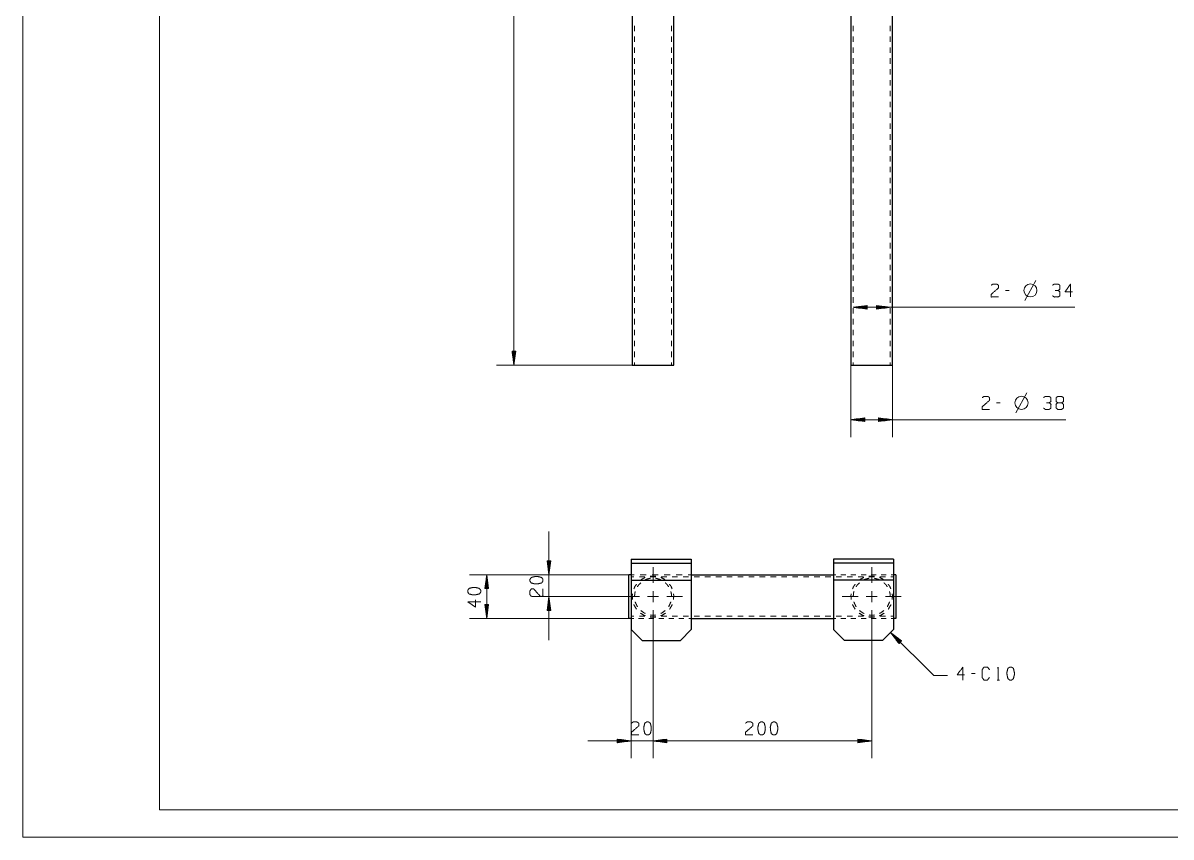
# Model space of a CAD drawing. Header units: millimetres. Extents: x 0 to 420, y 0 to 297.
# Drawn here: x 0 to 210, y 0 to 148.9 of the extents above; entities that cross this region are included whole.
import ezdxf

# ---------------------------------------------------------------- set-up
doc = ezdxf.new("R2010")
doc.units = ezdxf.units.MM
doc.layers.add('101', color=7, linetype='Continuous', true_color=0xffffff)

msp = doc.modelspace()

# ---------------------------------------------------------------- linework, layer by layer
at = {"layer": '101', "color": 133, "linetype": 'Continuous', "lineweight": 18}
for p, q in [((0, 297), (0, 0)), ((25, 292), (25, 5)), ((25, 5), (415, 5)), ((0, 0), (420, 0))]:
    msp.add_line(p, q, dxfattribs=at)
at = {"layer": '101', "color": 22, "linetype": 'Continuous', "lineweight": 18}
for p, q in [((89.79, 86.34), (89.79, 231.44)), ((154.39, 97.25), (151.85, 96.92)), ((151.85, 96.92), (154.39, 96.58)), ((151.85, 96.92), (192.39, 96.92)), ((154.39, 96.94), (152.04, 96.94)), ((154.39, 96.89), (152.04, 96.89)), ((154.39, 97), (152.43, 97)), ((154.39, 96.84), (152.43, 96.84)), ((154.39, 97.05), (152.81, 97.05)), ((154.39, 96.79), (152.81, 96.79)), ((154.39, 97.1), (153.2, 97.1)), ((154.39, 96.74), (153.2, 96.74)), ((154.39, 97.15), (153.58, 97.15)), ((154.39, 96.69), (153.58, 96.69)), ((154.39, 97.2), (153.97, 97.2)), ((154.39, 96.64), (153.97, 96.64)), ((154.39, 97.25), (154.36, 97.25)), ((154.39, 97.25), (154.36, 97.25)), ((154.39, 96.58), (154.39, 97.25)), ((158.65, 96.92), (156.11, 97.25)), ((156.11, 97.25), (156.11, 96.58)), ((156.11, 97.25), (156.14, 97.25)), ((156.11, 97.25), (156.14, 97.25)), ((156.11, 97.2), (156.52, 97.2)), ((156.11, 97.15), (156.91, 97.15)), ((156.11, 97.1), (157.3, 97.1)), ((156.11, 97.05), (157.68, 97.05)), ((156.11, 97), (158.07, 97)), ((156.11, 96.94), (158.45, 96.94)), ((156.11, 96.58), (158.65, 96.92)), ((156.11, 96.89), (158.45, 96.89)), ((156.11, 96.84), (158.07, 96.84)), ((156.11, 96.79), (157.68, 96.79)), ((156.11, 96.74), (157.3, 96.74)), ((156.11, 96.69), (156.91, 96.69)), ((156.11, 96.64), (156.52, 96.64)), ((154.39, 96.59), (154.36, 96.59)), ((154.39, 96.59), (154.36, 96.59)), ((156.11, 96.59), (156.14, 96.59)), ((156.11, 96.59), (156.14, 96.59)), ((90.13, 88.88), (89.46, 88.88)), ((89.46, 88.88), (89.46, 88.85)), ((89.46, 88.88), (89.46, 88.85)), ((89.46, 88.88), (89.79, 86.34)), ((89.51, 88.88), (89.51, 88.46)), ((89.56, 88.88), (89.56, 88.07)), ((89.62, 88.88), (89.62, 87.69)), ((89.67, 88.88), (89.67, 87.3)), ((89.72, 88.88), (89.72, 86.92)), ((89.77, 88.88), (89.77, 86.53)), ((89.79, 86.34), (90.13, 88.88)), ((89.82, 88.88), (89.82, 86.53)), ((89.87, 88.88), (89.87, 86.92)), ((89.92, 88.88), (89.92, 87.3)), ((89.97, 88.88), (89.97, 87.69)), ((90.02, 88.88), (90.02, 88.07)), ((90.07, 88.88), (90.07, 88.46)), ((90.12, 88.88), (90.12, 88.85)), ((90.12, 88.88), (90.12, 88.85)), ((111.85, 86.34), (86.62, 86.34)), ((151.45, 86.34), (151.45, 73.19)), ((159.05, 86.34), (159.05, 73.19)), ((153.99, 76.7), (151.45, 76.36)), ((151.45, 76.36), (153.99, 76.03)), ((151.45, 76.36), (190.76, 76.36)), ((153.99, 76.39), (151.64, 76.39)), ((153.99, 76.34), (151.64, 76.34)), ((153.99, 76.44), (152.03, 76.44)), ((153.99, 76.28), (152.03, 76.28)), ((153.99, 76.49), (152.41, 76.49)), ((153.99, 76.23), (152.41, 76.23)), ((153.99, 76.54), (152.8, 76.54)), ((153.99, 76.18), (152.8, 76.18)), ((153.99, 76.59), (153.18, 76.59)), ((153.99, 76.13), (153.18, 76.13)), ((153.99, 76.64), (153.57, 76.64)), ((153.99, 76.08), (153.57, 76.08)), ((153.99, 76.69), (153.96, 76.69)), ((153.99, 76.69), (153.96, 76.69)), ((153.99, 76.03), (153.96, 76.03)), ((153.99, 76.03), (153.96, 76.03)), ((153.99, 76.03), (153.99, 76.7)), ((159.05, 76.36), (156.51, 76.7)), ((156.51, 76.7), (156.51, 76.03)), ((156.51, 76.69), (156.54, 76.69)), ((156.51, 76.69), (156.54, 76.69)), ((156.51, 76.64), (156.92, 76.64)), ((156.51, 76.59), (157.31, 76.59)), ((156.51, 76.54), (157.7, 76.54)), ((156.51, 76.49), (158.08, 76.49)), ((156.51, 76.44), (158.47, 76.44)), ((156.51, 76.39), (158.85, 76.39)), ((156.51, 76.03), (159.05, 76.36)), ((156.51, 76.34), (158.85, 76.34)), ((156.51, 76.28), (158.47, 76.28)), ((156.51, 76.23), (158.08, 76.23)), ((156.51, 76.18), (157.7, 76.18)), ((156.51, 76.13), (157.31, 76.13)), ((156.51, 76.08), (156.92, 76.08)), ((156.51, 76.03), (156.54, 76.03)), ((156.51, 76.03), (156.54, 76.03)), ((96.21, 36.05), (96.21, 55.92)), ((95.87, 50.53), (96.21, 47.99)), ((96.54, 50.53), (95.87, 50.53)), ((95.88, 50.53), (95.88, 50.49)), ((95.88, 50.53), (95.88, 50.49)), ((95.93, 50.53), (95.93, 50.11)), ((95.98, 50.53), (95.98, 49.72)), ((96.03, 50.53), (96.03, 49.34)), ((96.08, 50.53), (96.08, 48.95)), ((96.13, 50.53), (96.13, 48.57)), ((96.18, 50.53), (96.18, 48.18)), ((96.21, 47.99), (96.54, 50.53)), ((96.23, 50.53), (96.23, 48.18)), ((96.28, 50.53), (96.28, 48.57)), ((96.33, 50.53), (96.33, 48.95)), ((96.39, 50.53), (96.39, 49.34)), ((96.44, 50.53), (96.44, 49.72)), ((96.49, 50.53), (96.49, 50.11)), ((96.54, 50.53), (96.54, 50.49)), ((96.54, 50.53), (96.54, 50.49)), ((110.85, 47.99), (81.65, 47.99)), ((84.83, 47.99), (84.49, 45.45)), ((84.6, 45.45), (84.6, 46.25)), ((84.65, 45.45), (84.65, 46.64)), ((84.7, 45.45), (84.7, 47.02)), ((84.75, 45.45), (84.75, 47.41)), ((84.8, 45.45), (84.8, 47.79)), ((84.83, 39.99), (84.83, 47.99)), ((85.16, 45.45), (84.83, 47.99)), ((84.85, 45.45), (84.85, 47.79)), ((84.91, 45.45), (84.91, 47.41)), ((84.96, 45.45), (84.96, 47.02)), ((85.01, 45.45), (85.01, 46.64)), ((85.06, 45.45), (85.06, 46.25)), ((110.85, 47.99), (93.03, 47.99)), ((84.49, 45.45), (85.16, 45.45)), ((84.5, 45.45), (84.5, 45.48)), ((84.5, 45.45), (84.5, 45.48)), ((84.55, 45.45), (84.55, 45.86)), ((85.11, 45.45), (85.11, 45.86)), ((85.16, 45.45), (85.16, 45.48)), ((85.16, 45.45), (85.16, 45.48)), ((84.49, 42.53), (84.83, 39.99)), ((85.16, 42.53), (84.49, 42.53)), ((84.5, 42.53), (84.5, 42.49)), ((84.5, 42.53), (84.5, 42.49)), ((84.55, 42.53), (84.55, 42.11)), ((84.6, 42.53), (84.6, 41.72)), ((84.65, 42.53), (84.65, 41.34)), ((84.7, 42.53), (84.7, 40.95)), ((84.75, 42.53), (84.75, 40.57)), ((84.8, 42.53), (84.8, 40.18)), ((84.83, 39.99), (85.16, 42.53)), ((84.85, 42.53), (84.85, 40.18)), ((84.91, 42.53), (84.91, 40.57)), ((84.96, 42.53), (84.96, 40.95)), ((85.01, 42.53), (85.01, 41.34)), ((85.06, 42.53), (85.06, 41.72)), ((85.11, 42.53), (85.11, 42.11)), ((85.16, 42.53), (85.16, 42.49)), ((85.16, 42.53), (85.16, 42.49)), ((109.85, 43.99), (93.03, 43.99)), ((96.21, 43.99), (95.87, 41.45)), ((95.98, 41.45), (95.98, 42.25)), ((96.03, 41.45), (96.03, 42.64)), ((96.08, 41.45), (96.08, 43.02)), ((96.13, 41.45), (96.13, 43.41)), ((96.18, 41.45), (96.18, 43.79)), ((96.54, 41.45), (96.21, 43.99)), ((96.23, 41.45), (96.23, 43.79)), ((96.28, 41.45), (96.28, 43.41)), ((96.33, 41.45), (96.33, 43.02)), ((96.39, 41.45), (96.39, 42.64)), ((96.44, 41.45), (96.44, 42.25)), ((110.85, 39.99), (81.65, 39.99)), ((95.87, 41.45), (96.54, 41.45)), ((95.88, 41.45), (95.88, 41.48)), ((95.88, 41.45), (95.88, 41.48)), ((95.93, 41.45), (95.93, 41.86)), ((96.49, 41.45), (96.49, 41.86)), ((96.54, 41.45), (96.54, 41.48)), ((96.54, 41.45), (96.54, 41.48)), ((111.25, 37.99), (111.25, 14.41)), ((115.25, 38.59), (115.25, 14.41)), ((115.25, 38.59), (115.25, 14.41)), ((155.25, 38.59), (155.25, 14.41)), ((160.72, 35.87), (158.69, 37.43)), ((166.59, 29.53), (158.69, 37.43)), ((158.69, 37.43), (160.25, 35.4)), ((160.47, 35.61), (158.81, 37.27)), ((160.5, 35.65), (158.84, 37.31)), ((160.43, 35.58), (159.04, 36.96)), ((160.54, 35.69), (159.15, 37.07)), ((160.39, 35.54), (159.28, 36.66)), ((160.57, 35.72), (159.46, 36.84)), ((160.36, 35.51), (159.52, 36.35)), ((160.32, 35.47), (159.75, 36.04)), ((160.61, 35.76), (159.77, 36.6)), ((160.29, 35.43), (159.99, 35.73)), ((160.65, 35.79), (160.08, 36.36)), ((160.25, 35.4), (160.72, 35.87)), ((160.68, 35.83), (160.39, 36.12)), ((160.72, 35.87), (160.69, 35.89)), ((160.72, 35.87), (160.69, 35.89)), ((160.25, 35.4), (160.23, 35.42)), ((160.25, 35.4), (160.23, 35.42)), ((166.59, 29.53), (169.13, 29.53)), ((123.18, 17.59), (103.31, 17.59)), ((111.25, 17.59), (108.71, 17.92)), ((108.71, 17.92), (108.74, 17.92)), ((108.71, 17.92), (108.71, 17.25)), ((108.71, 17.92), (108.74, 17.92)), ((108.71, 17.87), (109.12, 17.87)), ((108.71, 17.82), (109.51, 17.82)), ((108.71, 17.77), (109.9, 17.77)), ((108.71, 17.72), (110.28, 17.72)), ((108.71, 17.67), (110.67, 17.67)), ((108.71, 17.61), (111.05, 17.61)), ((108.71, 17.25), (111.25, 17.59)), ((108.71, 17.56), (111.05, 17.56)), ((108.71, 17.51), (110.67, 17.51)), ((108.71, 17.46), (110.28, 17.46)), ((108.71, 17.41), (109.9, 17.41)), ((108.71, 17.36), (109.51, 17.36)), ((108.71, 17.31), (109.12, 17.31)), ((108.71, 17.26), (108.74, 17.26)), ((108.71, 17.26), (108.74, 17.26)), ((117.79, 17.92), (115.25, 17.59)), ((117.79, 17.92), (115.25, 17.59)), ((115.25, 17.59), (117.79, 17.25)), ((115.25, 17.59), (155.25, 17.59)), ((115.25, 17.59), (117.79, 17.25)), ((117.79, 17.61), (115.44, 17.61)), ((117.79, 17.61), (115.44, 17.61)), ((117.79, 17.56), (115.44, 17.56)), ((117.79, 17.56), (115.44, 17.56)), ((117.79, 17.67), (115.83, 17.67)), ((117.79, 17.67), (115.83, 17.67)), ((117.79, 17.51), (115.83, 17.51)), ((117.79, 17.51), (115.83, 17.51)), ((117.79, 17.72), (116.21, 17.72)), ((117.79, 17.72), (116.21, 17.72)), ((117.79, 17.46), (116.21, 17.46)), ((117.79, 17.46), (116.21, 17.46)), ((117.79, 17.77), (116.6, 17.77)), ((117.79, 17.77), (116.6, 17.77)), ((117.79, 17.41), (116.6, 17.41)), ((117.79, 17.41), (116.6, 17.41)), ((117.79, 17.82), (116.98, 17.82)), ((117.79, 17.82), (116.98, 17.82)), ((117.79, 17.36), (116.98, 17.36)), ((117.79, 17.36), (116.98, 17.36)), ((117.79, 17.87), (117.37, 17.87)), ((117.79, 17.87), (117.37, 17.87)), ((117.79, 17.31), (117.37, 17.31)), ((117.79, 17.31), (117.37, 17.31)), ((117.79, 17.92), (117.76, 17.92)), ((117.79, 17.92), (117.76, 17.92)), ((117.79, 17.92), (117.76, 17.92)), ((117.79, 17.92), (117.76, 17.92)), ((117.79, 17.26), (117.76, 17.26)), ((117.79, 17.26), (117.76, 17.26)), ((117.79, 17.26), (117.76, 17.26)), ((117.79, 17.26), (117.76, 17.26)), ((117.79, 17.25), (117.79, 17.92)), ((117.79, 17.25), (117.79, 17.92)), ((152.71, 17.92), (152.74, 17.92)), ((152.71, 17.92), (152.71, 17.25)), ((155.25, 17.59), (152.71, 17.92)), ((152.71, 17.92), (152.74, 17.92)), ((152.71, 17.87), (153.12, 17.87)), ((152.71, 17.82), (153.51, 17.82)), ((152.71, 17.77), (153.9, 17.77)), ((152.71, 17.72), (154.28, 17.72)), ((152.71, 17.67), (154.67, 17.67)), ((152.71, 17.61), (155.05, 17.61)), ((152.71, 17.25), (155.25, 17.59)), ((152.71, 17.56), (155.05, 17.56)), ((152.71, 17.51), (154.67, 17.51)), ((152.71, 17.46), (154.28, 17.46)), ((152.71, 17.41), (153.9, 17.41)), ((152.71, 17.36), (153.51, 17.36)), ((152.71, 17.31), (153.12, 17.31)), ((152.71, 17.26), (152.74, 17.26)), ((152.71, 17.26), (152.74, 17.26))]:
    msp.add_line(p, q, dxfattribs=at)
at = {"layer": '101', "color": 92, "linetype": 'Continuous', "lineweight": 25}
for p, q in [((111.45, 231.44), (111.45, 86.34)), ((119.05, 86.34), (119.05, 231.44)), ((151.45, 231.44), (151.45, 86.34)), ((159.05, 86.34), (159.05, 231.44)), ((111.25, 50.82), (111.25, 50.11)), ((111.25, 50.82), (122.25, 50.82)), ((122.25, 50.82), (122.25, 50.11)), ((148.25, 50.82), (148.25, 50.11)), ((159.25, 50.82), (148.25, 50.82)), ((159.25, 50.82), (159.25, 50.11)), ((111.25, 50.11), (111.25, 47.57)), ((111.25, 50.11), (122.25, 50.11)), ((122.25, 50.11), (122.25, 47.57)), ((148.25, 50.11), (148.25, 47.57)), ((159.25, 50.11), (148.25, 50.11)), ((159.25, 50.11), (159.25, 47.57)), ((111.25, 46.99), (122.25, 46.99)), ((122.25, 47.99), (148.25, 47.99)), ((159.25, 46.99), (148.25, 46.99)), ((111.25, 45.99), (111.25, 37.99)), ((122.25, 45.99), (122.25, 37.99)), ((148.25, 45.99), (148.25, 37.99)), ((159.25, 45.99), (159.25, 37.99)), ((122.25, 39.99), (148.25, 39.99)), ((111.25, 37.99), (113.25, 35.99)), ((120.25, 35.99), (122.25, 37.99)), ((148.25, 37.99), (150.25, 35.99)), ((157.25, 35.99), (159.25, 37.99)), ((113.25, 35.99), (120.25, 35.99)), ((157.25, 35.99), (150.25, 35.99))]:
    msp.add_line(p, q, dxfattribs=at)
at = {"layer": '101', "color": 53, "linetype": 'Continuous', "lineweight": 18}
for p, q in [((111.85, 148.45), (111.85, 147.46)), ((118.65, 147.46), (118.65, 148.45)), ((151.85, 148.45), (151.85, 147.46)), ((158.65, 147.46), (158.65, 148.45)), ((111.85, 146.47), (111.85, 145.47)), ((118.65, 145.47), (118.65, 146.47)), ((151.85, 146.47), (151.85, 145.47)), ((158.65, 145.47), (158.65, 146.47)), ((111.85, 144.48), (111.85, 143.48)), ((118.65, 143.48), (118.65, 144.48)), ((151.85, 144.48), (151.85, 143.48)), ((158.65, 143.48), (158.65, 144.48)), ((111.85, 142.49), (111.85, 141.5)), ((118.65, 141.5), (118.65, 142.49)), ((151.85, 142.49), (151.85, 141.5)), ((158.65, 141.5), (158.65, 142.49)), ((111.85, 140.5), (111.85, 139.51)), ((118.65, 139.51), (118.65, 140.5)), ((151.85, 140.5), (151.85, 139.51)), ((158.65, 139.51), (158.65, 140.5)), ((111.85, 138.51), (111.85, 137.52)), ((111.85, 136.53), (111.85, 135.53)), ((118.65, 137.52), (118.65, 138.51)), ((118.65, 135.53), (118.65, 136.53)), ((151.85, 138.51), (151.85, 137.52)), ((151.85, 136.53), (151.85, 135.53)), ((158.65, 137.52), (158.65, 138.51)), ((158.65, 135.53), (158.65, 136.53)), ((111.85, 134.54), (111.85, 133.55)), ((118.65, 133.55), (118.65, 134.54)), ((151.85, 134.54), (151.85, 133.55)), ((158.65, 133.55), (158.65, 134.54)), ((111.85, 132.55), (111.85, 131.56)), ((118.65, 131.56), (118.65, 132.55)), ((151.85, 132.55), (151.85, 131.56)), ((158.65, 131.56), (158.65, 132.55)), ((111.85, 130.56), (111.85, 129.57)), ((118.65, 129.57), (118.65, 130.56)), ((151.85, 130.56), (151.85, 129.57)), ((158.65, 129.57), (158.65, 130.56)), ((111.85, 128.58), (111.85, 127.58)), ((118.65, 127.58), (118.65, 128.58)), ((151.85, 128.58), (151.85, 127.58)), ((158.65, 127.58), (158.65, 128.58)), ((111.85, 126.59), (111.85, 125.59)), ((118.65, 125.59), (118.65, 126.59)), ((151.85, 126.59), (151.85, 125.59)), ((158.65, 125.59), (158.65, 126.59)), ((111.85, 124.6), (111.85, 123.61)), ((118.65, 123.61), (118.65, 124.6)), ((151.85, 124.6), (151.85, 123.61)), ((158.65, 123.61), (158.65, 124.6)), ((111.85, 122.61), (111.85, 121.62)), ((118.65, 121.62), (118.65, 122.61)), ((151.85, 122.61), (151.85, 121.62)), ((158.65, 121.62), (158.65, 122.61)), ((111.85, 120.63), (111.85, 119.63)), ((118.65, 119.63), (118.65, 120.63)), ((151.85, 120.63), (151.85, 119.63)), ((158.65, 119.63), (158.65, 120.63)), ((111.85, 118.64), (111.85, 117.64)), ((118.65, 117.64), (118.65, 118.64)), ((151.85, 118.64), (151.85, 117.64)), ((158.65, 117.64), (158.65, 118.64)), ((111.85, 116.65), (111.85, 115.66)), ((118.65, 115.66), (118.65, 116.65)), ((151.85, 116.65), (151.85, 115.66)), ((158.65, 115.66), (158.65, 116.65)), ((111.85, 114.66), (111.85, 113.67)), ((118.65, 113.67), (118.65, 114.66)), ((151.85, 114.66), (151.85, 113.67)), ((158.65, 113.67), (158.65, 114.66)), ((111.85, 112.67), (111.85, 111.68)), ((118.65, 111.68), (118.65, 112.67)), ((151.85, 112.67), (151.85, 111.68)), ((158.65, 111.68), (158.65, 112.67)), ((111.85, 110.69), (111.85, 109.69)), ((118.65, 109.69), (118.65, 110.69)), ((151.85, 110.69), (151.85, 109.69)), ((158.65, 109.69), (158.65, 110.69)), ((111.85, 108.7), (111.85, 107.71)), ((118.65, 107.71), (118.65, 108.7)), ((151.85, 108.7), (151.85, 107.71)), ((158.65, 107.71), (158.65, 108.7)), ((111.85, 106.71), (111.85, 105.72)), ((118.65, 105.72), (118.65, 106.71)), ((151.85, 106.71), (151.85, 105.72)), ((158.65, 105.72), (158.65, 106.71)), ((111.85, 104.72), (111.85, 103.73)), ((118.65, 103.73), (118.65, 104.72)), ((151.85, 104.72), (151.85, 103.73)), ((158.65, 103.73), (158.65, 104.72)), ((111.85, 102.74), (111.85, 101.74)), ((118.65, 101.74), (118.65, 102.74)), ((151.85, 102.74), (151.85, 101.74)), ((158.65, 101.74), (158.65, 102.74)), ((111.85, 100.75), (111.85, 99.75)), ((111.85, 98.76), (111.85, 97.77)), ((118.65, 99.75), (118.65, 100.75)), ((118.65, 97.77), (118.65, 98.76)), ((151.85, 100.75), (151.85, 99.75)), ((151.85, 98.76), (151.85, 97.77)), ((158.65, 99.75), (158.65, 100.75)), ((158.65, 97.77), (158.65, 98.76)), ((111.85, 96.77), (111.85, 95.78)), ((118.65, 95.78), (118.65, 96.77)), ((151.85, 96.77), (151.85, 95.78)), ((158.65, 95.78), (158.65, 96.77)), ((111.85, 94.79), (111.85, 93.79)), ((118.65, 93.79), (118.65, 94.79)), ((151.85, 94.79), (151.85, 93.79)), ((158.65, 93.79), (158.65, 94.79)), ((111.85, 92.8), (111.85, 91.8)), ((118.65, 91.8), (118.65, 92.8)), ((151.85, 92.8), (151.85, 91.8)), ((158.65, 91.8), (158.65, 92.8)), ((111.85, 90.81), (111.85, 89.82)), ((118.65, 89.82), (118.65, 90.81)), ((151.85, 90.81), (151.85, 89.82)), ((158.65, 89.82), (158.65, 90.81)), ((111.85, 88.82), (111.85, 87.83)), ((118.65, 87.83), (118.65, 88.82)), ((151.85, 88.82), (151.85, 87.83)), ((158.65, 87.83), (158.65, 88.82)), ((111.85, 86.83), (111.85, 86.34)), ((118.65, 86.34), (118.65, 86.83)), ((151.85, 86.83), (151.85, 86.34)), ((158.65, 86.34), (158.65, 86.83)), ((111.25, 47.99), (111.8, 47.99)), ((111.25, 47.59), (111.75, 47.59)), ((112.75, 47.59), (113.75, 47.59)), ((112.9, 47.99), (114, 47.99)), ((114.75, 47.59), (115.75, 47.59)), ((115.1, 47.99), (116.2, 47.99)), ((116.75, 47.59), (117.75, 47.59)), ((117.3, 47.99), (118.4, 47.99)), ((118.75, 47.59), (119.75, 47.59)), ((119.5, 47.99), (120.6, 47.99)), ((120.75, 47.59), (121.75, 47.59)), ((121.7, 47.99), (122.25, 47.99)), ((122.75, 47.59), (123.75, 47.59)), ((124.75, 47.59), (125.75, 47.59)), ((126.75, 47.59), (127.75, 47.59)), ((128.75, 47.59), (129.75, 47.59)), ((130.75, 47.59), (131.75, 47.59)), ((132.75, 47.59), (133.75, 47.59)), ((134.75, 47.59), (135.75, 47.59)), ((136.75, 47.59), (137.75, 47.59)), ((138.75, 47.59), (139.75, 47.59)), ((140.75, 47.59), (141.75, 47.59)), ((142.75, 47.59), (143.75, 47.59)), ((144.75, 47.59), (145.75, 47.59)), ((146.75, 47.59), (147.75, 47.59)), ((148.71, 47.99), (148.25, 47.99)), ((148.75, 47.59), (149.75, 47.59)), ((150.54, 47.99), (149.62, 47.99)), ((150.75, 47.59), (151.75, 47.59)), ((152.37, 47.99), (151.46, 47.99)), ((152.75, 47.59), (153.75, 47.59)), ((154.21, 47.99), (153.29, 47.99)), ((154.75, 47.59), (155.75, 47.59)), ((156.04, 47.99), (155.12, 47.99)), ((156.75, 47.59), (157.75, 47.59)), ((157.87, 47.99), (156.96, 47.99)), ((158.75, 47.59), (159.25, 47.59)), ((159.25, 47.99), (158.79, 47.99)), ((111.25, 40.39), (111.75, 40.39)), ((111.25, 39.99), (111.71, 39.99)), ((112.62, 39.99), (113.54, 39.99)), ((112.75, 40.39), (113.75, 40.39)), ((114.46, 39.99), (115.37, 39.99)), ((114.75, 40.39), (115.75, 40.39)), ((114.75, 40.24), (115.25, 40.19)), ((114.77, 40.65), (115.25, 40.59)), ((115.25, 40.59), (115.73, 40.65)), ((115.25, 40.19), (115.74, 40.24)), ((116.29, 39.99), (117.21, 39.99)), ((116.75, 40.39), (117.75, 40.39)), ((118.12, 39.99), (119.04, 39.99)), ((118.75, 40.39), (119.75, 40.39)), ((119.96, 39.99), (120.87, 39.99)), ((120.75, 40.39), (121.75, 40.39)), ((121.79, 39.99), (122.25, 39.99)), ((122.75, 40.39), (123.75, 40.39)), ((124.75, 40.39), (125.75, 40.39)), ((126.75, 40.39), (127.75, 40.39)), ((128.75, 40.39), (129.75, 40.39)), ((130.75, 40.39), (131.75, 40.39)), ((132.75, 40.39), (133.75, 40.39)), ((134.75, 40.39), (135.75, 40.39)), ((136.75, 40.39), (137.75, 40.39)), ((138.75, 40.39), (139.75, 40.39)), ((140.75, 40.39), (141.75, 40.39)), ((142.75, 40.39), (143.75, 40.39)), ((144.75, 40.39), (145.75, 40.39)), ((146.75, 40.39), (147.75, 40.39)), ((148.25, 39.99), (148.71, 39.99)), ((148.75, 40.39), (149.75, 40.39)), ((149.62, 39.99), (150.54, 39.99)), ((150.75, 40.39), (151.75, 40.39)), ((151.46, 39.99), (152.37, 39.99)), ((152.75, 40.39), (153.75, 40.39)), ((153.29, 39.99), (154.21, 39.99)), ((154.75, 40.39), (155.75, 40.39)), ((154.75, 40.24), (155.25, 40.19)), ((154.77, 40.65), (155.25, 40.59)), ((155.12, 39.99), (156.04, 39.99)), ((155.25, 40.59), (155.73, 40.65)), ((155.25, 40.19), (155.74, 40.24)), ((156.75, 40.39), (157.75, 40.39)), ((156.96, 39.99), (157.87, 39.99)), ((158.75, 40.39), (159.25, 40.39)), ((158.79, 39.99), (159.25, 39.99))]:
    msp.add_line(p, q, dxfattribs=at)
at = {"layer": '101', "color": 72, "linetype": 'Continuous', "lineweight": 18}
for p, q in [((183.24, 98.17), (185.24, 101.82)), ((180.4, 100.01), (179.72, 100.01)), ((181.6, 77.61), (183.6, 81.26)), ((178.76, 79.45), (178.09, 79.45)), ((174.18, 29.92), (173.5, 29.92)), ((178.18, 28.72), (178.6, 28.72))]:
    msp.add_line(p, q, dxfattribs=at)
at = {"layer": '101', "color": 151, "linetype": 'Continuous', "lineweight": 18}
for p, q in [((115.25, 46.49), (115.25, 49.39)), ((155.25, 46.49), (155.25, 49.39)), ((115.25, 42.99), (115.25, 44.99)), ((155.25, 42.99), (155.25, 44.99)), ((112.75, 43.99), (109.85, 43.99)), ((114.25, 43.99), (116.25, 43.99)), ((117.75, 43.99), (120.65, 43.99)), ((152.75, 43.99), (149.85, 43.99)), ((154.25, 43.99), (156.25, 43.99)), ((157.75, 43.99), (160.65, 43.99)), ((115.25, 41.49), (115.25, 38.59)), ((155.25, 41.49), (155.25, 38.59))]:
    msp.add_line(p, q, dxfattribs=at)
at = {"layer": '101', "color": 72, "linetype": 'Continuous', "lineweight": 25}
for p, q in [((111.25, 47.99), (110.85, 47.99)), ((110.85, 40.59), (110.85, 47.39)), ((159.65, 47.99), (159.25, 47.99)), ((159.65, 47.39), (159.65, 40.59)), ((111.25, 39.99), (110.85, 39.99)), ((159.65, 39.99), (159.25, 39.99))]:
    msp.add_line(p, q, dxfattribs=at)
at = {"layer": '101', "color": 72, "linetype": 'Continuous', "lineweight": 18}
for centre in [(184.28, 100.01), (182.64, 79.45)]:
    msp.add_circle(centre, 1.2, dxfattribs=at)
for points, knots in [([(177.11, 100.96), (177.43, 101.18), (178.12, 101.18), (178.45, 100.96), (178.45, 100.48), (177.09, 99.28), (177.11, 98.81), (178.45, 98.81)], [0, 0, 0.069694, 0.192979, 0.265274, 0.350227, 0.67474, 0.759752, 1, 1]), ([(189.34, 100.01), (189.68, 100.23), (189.68, 100.96), (189.34, 101.18), (188.65, 101.18), (188.31, 100.96)], [0, 0, 0.153877, 0.429855, 0.583732, 0.846129, 1, 1]), ([(191.95, 99.76), (190.61, 99.76), (191.62, 101.18), (191.62, 98.81)], [0, 0, 0.245869, 0.565295, 1, 1]), ([(188.33, 99.03), (188.65, 98.81), (189.34, 98.81), (189.68, 99.03), (189.68, 99.76), (189.34, 100.01), (188.83, 100.01)], [0, 0, 0.124118, 0.343685, 0.472446, 0.703377, 0.836734, 1, 1]), ([(175.48, 80.4), (175.79, 80.62), (176.48, 80.62), (176.82, 80.4), (176.82, 79.92), (175.46, 78.72), (175.48, 78.25), (176.82, 78.25)], [0, 0, 0.069691, 0.192976, 0.265274, 0.350227, 0.67474, 0.759752, 1, 1]), ([(187.7, 79.45), (188.04, 79.67), (188.04, 80.4), (187.7, 80.62), (187.01, 80.62), (186.68, 80.4)], [0, 0, 0.153872, 0.429851, 0.583723, 0.846122, 1, 1]), ([(189.29, 79.45), (188.97, 79.67), (188.97, 80.4), (189.29, 80.62), (189.98, 80.62), (190.32, 80.4), (190.32, 79.67), (189.98, 79.45), (189.29, 79.45), (188.96, 79.2), (188.96, 78.5), (189.29, 78.25), (189.98, 78.25), (190.32, 78.47), (190.32, 79.2), (189.98, 79.45)], [0, 0, 0.047574, 0.136085, 0.183659, 0.267815, 0.317166, 0.405677, 0.455028, 0.539184, 0.590297, 0.675756, 0.726869, 0.811024, 0.860376, 0.948887, 1, 1]), ([(186.7, 78.47), (187.01, 78.25), (187.7, 78.25), (188.04, 78.47), (188.04, 79.2), (187.7, 79.45), (187.19, 79.45)], [0, 0, 0.124123, 0.34369, 0.472445, 0.703376, 0.836727, 1, 1]), ([(95.12, 47.15), (94.87, 47.49), (94.17, 47.67), (93.69, 47.67), (92.97, 47.49), (92.74, 47.15), (92.74, 46.82), (92.97, 46.48), (93.69, 46.3), (94.17, 46.32), (94.87, 46.48), (95.12, 46.82), (95.12, 47.15)], [0, 0, 0.067526, 0.183971, 0.260584, 0.380943, 0.446141, 0.500306, 0.565504, 0.685863, 0.762529, 0.878309, 0.945835, 1, 1]), ([(83.74, 45.15), (83.49, 45.49), (82.79, 45.67), (82.31, 45.67), (81.59, 45.49), (81.36, 45.15), (81.36, 44.82), (81.59, 44.48), (82.31, 44.3), (82.79, 44.32), (83.49, 44.48), (83.74, 44.82), (83.74, 45.15)], [0, 0, 0.067526, 0.183971, 0.260584, 0.380943, 0.446141, 0.500306, 0.565504, 0.685863, 0.762529, 0.878309, 0.945835, 1, 1]), ([(92.97, 44.05), (92.74, 44.36), (92.74, 45.05), (92.97, 45.39), (93.44, 45.39), (94.64, 44.03), (95.12, 44.05), (95.12, 45.39)], [0, 0, 0.069693, 0.192977, 0.265274, 0.350227, 0.67474, 0.759752, 1, 1]), ([(82.79, 43.39), (82.79, 42.05), (81.36, 43.05), (83.74, 43.05)], [0, 0, 0.24587, 0.565295, 1, 1]), ([(172.23, 29.67), (170.89, 29.67), (171.9, 31.09), (171.9, 28.72)], [0, 0, 0.245869, 0.565295, 1, 1]), ([(176.77, 29.19), (176.43, 28.72), (175.78, 28.72), (175.44, 29.19), (175.44, 30.62), (175.78, 31.09), (176.45, 31.09), (176.79, 30.62)], [0, 0, 0.11457, 0.243368, 0.357935, 0.638584, 0.753151, 0.88543, 1, 1]), ([(178.25, 30.89), (178.39, 31.09), (178.39, 28.72)], [0, 0, 0.093491, 1, 1]), ([(180.83, 28.72), (181.16, 28.97), (181.34, 29.67), (181.34, 30.14), (181.16, 30.87), (180.83, 31.09), (180.49, 31.09), (180.16, 30.87), (179.98, 30.14), (180, 29.67), (180.16, 28.97), (180.49, 28.72), (180.83, 28.72)], [0, 0, 0.067524, 0.18397, 0.260583, 0.380943, 0.446139, 0.500306, 0.565503, 0.685862, 0.762528, 0.878309, 0.945833, 1, 1]), ([(111.31, 20.83), (111.62, 21.06), (112.31, 21.06), (112.65, 20.83), (112.65, 20.36), (111.29, 19.16), (111.31, 18.68), (112.65, 18.68)], [0, 0, 0.069691, 0.192977, 0.265273, 0.350227, 0.674741, 0.759753, 1, 1]), ([(114.41, 18.68), (114.75, 18.93), (114.93, 19.63), (114.93, 20.11), (114.75, 20.83), (114.41, 21.06), (114.08, 21.06), (113.74, 20.83), (113.56, 20.11), (113.58, 19.63), (113.74, 18.93), (114.08, 18.68), (114.41, 18.68)], [0, 0, 0.067527, 0.183972, 0.260584, 0.380943, 0.446143, 0.500307, 0.565505, 0.685864, 0.762529, 0.87831, 0.945835, 1, 1]), ([(132.17, 20.83), (132.49, 21.06), (133.18, 21.06), (133.51, 20.83), (133.51, 20.36), (132.15, 19.16), (132.17, 18.68), (133.51, 18.68)], [0, 0, 0.069693, 0.192977, 0.265274, 0.350227, 0.67474, 0.759752, 1, 1]), ([(135.28, 18.68), (135.61, 18.93), (135.79, 19.63), (135.79, 20.11), (135.61, 20.83), (135.28, 21.06), (134.94, 21.06), (134.6, 20.83), (134.43, 20.11), (134.44, 19.63), (134.6, 18.93), (134.94, 18.68), (135.28, 18.68)], [0, 0, 0.067526, 0.183972, 0.260584, 0.380943, 0.446141, 0.500306, 0.565504, 0.685864, 0.762529, 0.87831, 0.945835, 1, 1]), ([(137.55, 18.68), (137.89, 18.93), (138.06, 19.63), (138.06, 20.11), (137.89, 20.83), (137.55, 21.06), (137.22, 21.06), (136.88, 20.83), (136.7, 20.11), (136.72, 19.63), (136.88, 18.93), (137.22, 18.68), (137.55, 18.68)], [0, 0, 0.067526, 0.183971, 0.260583, 0.380942, 0.44614, 0.500305, 0.565504, 0.685863, 0.762528, 0.878308, 0.945835, 1, 1])]:
    msp.add_open_spline(points, degree=1, knots=knots, dxfattribs=at)
at = {"layer": '101', "color": 92, "linetype": 'Continuous', "lineweight": 25}
for points, knots in [([(111.45, 86.34), (111.58, 86.34), (112.56, 86.34), (114.26, 86.34), (115.25, 86.34)], [0, 0, 0.034074, 0.292891, 0.74118, 1, 1]), ([(115.25, 86.34), (117.15, 86.34), (117.93, 86.34), (118.92, 86.34), (119.05, 86.34)], [0, 0, 0.499999, 0.707107, 0.965924, 1, 1]), ([(151.45, 86.34), (151.58, 86.34), (152.56, 86.34), (153.35, 86.34), (155.25, 86.34)], [0, 0, 0.034074, 0.292894, 0.5, 1, 1]), ([(155.25, 86.34), (157.15, 86.34), (158.54, 86.34), (159.05, 86.34)], [0, 0, 0.500001, 0.866025, 1, 1])]:
    msp.add_open_spline(points, degree=1, knots=knots, dxfattribs=at)
at = {"layer": '101', "color": 72, "linetype": 'Continuous', "lineweight": 25}
for points in [[(110.85, 47.39), (110.85, 47.99)], [(159.65, 47.99), (159.65, 47.39)], [(110.85, 39.99), (110.85, 40.59)], [(159.65, 40.59), (159.65, 39.99)]]:
    msp.add_open_spline(points, degree=1, dxfattribs=at)
at = {"layer": '101', "color": 92, "linetype": 'Continuous', "lineweight": 25}
for points in [[(111.25, 47.57), (111.25, 46.99)], [(111.25, 46.99), (111.25, 46.49), (111.25, 45.99)], [(122.25, 47.57), (122.25, 46.99)], [(122.25, 46.99), (122.25, 46.49), (122.25, 45.99)], [(148.25, 47.57), (148.25, 46.99)], [(148.25, 46.99), (148.25, 46.49), (148.25, 45.99)], [(159.25, 47.57), (159.25, 46.99)], [(159.25, 46.99), (159.25, 46.49), (159.25, 45.99)]]:
    msp.add_open_spline(points, degree=1, dxfattribs=at)
at = {"layer": '101', "color": 53, "linetype": 'Continuous', "lineweight": 18}
for points, knots in [([(112.25, 46.28), (111.96, 45.89), (111.76, 45.43)], [0, 0, 0.500004, 1, 1]), ([(113.04, 46.54), (112.63, 46.15), (112.41, 45.81)], [0, 0, 0.580004, 1, 1]), ([(113.8, 47.48), (113.16, 47.16), (112.95, 46.98)], [0, 0, 0.722221, 1, 1]), ([(114.76, 47.35), (114, 47.15), (113.84, 47.06)], [0, 0, 0.819997, 1, 1]), ([(115.74, 47.75), (115.69, 47.76), (114.81, 47.76), (114.75, 47.75)], [0, 0, 0.055559, 0.944441, 1, 1]), ([(116.65, 47.06), (116.5, 47.15), (115.73, 47.35)], [0, 0, 0.180003, 1, 1]), ([(117.55, 46.98), (117.34, 47.16), (116.69, 47.48)], [0, 0, 0.277784, 1, 1]), ([(118.08, 45.81), (117.87, 46.15), (117.46, 46.54)], [0, 0, 0.42, 1, 1]), ([(118.73, 45.43), (118.54, 45.89), (118.24, 46.28)], [0, 0, 0.499996, 1, 1]), ([(152.25, 46.28), (151.96, 45.89), (151.76, 45.43)], [0, 0, 0.499999, 1, 1]), ([(153.04, 46.54), (152.63, 46.15), (152.41, 45.81)], [0, 0, 0.579997, 1, 1]), ([(153.8, 47.48), (153.16, 47.16), (152.95, 46.98)], [0, 0, 0.722221, 1, 1]), ([(154.76, 47.35), (154, 47.15), (153.84, 47.06)], [0, 0, 0.820007, 1, 1]), ([(155.74, 47.75), (155.69, 47.76), (154.81, 47.76), (154.75, 47.75)], [0, 0, 0.055548, 0.944441, 1, 1]), ([(156.65, 47.06), (156.5, 47.15), (155.73, 47.35)], [0, 0, 0.180003, 1, 1]), ([(157.55, 46.98), (157.34, 47.16), (156.69, 47.48)], [0, 0, 0.277779, 1, 1]), ([(158.08, 45.81), (157.87, 46.15), (157.46, 46.54)], [0, 0, 0.420003, 1, 1]), ([(158.73, 45.43), (158.54, 45.89), (158.24, 46.28)], [0, 0, 0.500001, 1, 1]), ([(111.5, 44.48), (111.45, 44.21), (111.5, 43.49)], [0, 0, 0.27778, 1, 1]), ([(112.01, 44.94), (111.91, 44.62), (111.87, 43.99)], [0, 0, 0.339996, 1, 1]), ([(118.63, 43.99), (118.59, 44.62), (118.49, 44.94)], [0, 0, 0.660004, 1, 1]), ([(119, 43.49), (119.04, 44.21), (118.99, 44.48)], [0, 0, 0.722219, 1, 1]), ([(151.5, 44.48), (151.45, 44.21), (151.5, 43.49)], [0, 0, 0.27778, 1, 1]), ([(152.01, 44.94), (151.91, 44.62), (151.87, 43.99)], [0, 0, 0.339998, 1, 1]), ([(158.63, 43.99), (158.59, 44.62), (158.49, 44.94)], [0, 0, 0.660004, 1, 1]), ([(159, 43.49), (159.04, 44.21), (158.99, 44.48)], [0, 0, 0.722219, 1, 1]), ([(111.74, 42.53), (111.76, 42.48), (112.2, 41.72), (112.24, 41.68)], [0, 0, 0.055556, 0.944447, 1, 1]), ([(112, 43.03), (112.01, 42.94), (112.38, 42.16), (112.39, 42.15)], [0, 0, 0.100001, 0.979998, 1, 1]), ([(118.11, 42.15), (118.12, 42.16), (118.48, 42.94), (118.5, 43.03)], [0, 0, 0.020002, 0.899999, 1, 1]), ([(118.26, 41.68), (118.3, 41.72), (118.74, 42.48), (118.75, 42.53)], [0, 0, 0.05556, 0.944444, 1, 1]), ([(151.74, 42.53), (151.76, 42.48), (152.2, 41.72), (152.24, 41.68)], [0, 0, 0.055559, 0.944447, 1, 1]), ([(152, 43.03), (152.01, 42.94), (152.38, 42.16), (152.39, 42.15)], [0, 0, 0.100001, 0.980004, 1, 1]), ([(158.11, 42.15), (158.12, 42.16), (158.48, 42.94), (158.5, 43.03)], [0, 0, 0.020002, 0.899999, 1, 1]), ([(158.26, 41.68), (158.3, 41.72), (158.74, 42.48), (158.75, 42.53)], [0, 0, 0.05556, 0.944444, 1, 1]), ([(112.94, 40.98), (113.54, 40.59), (113.8, 40.5)], [0, 0, 0.722221, 1, 1]), ([(113.03, 41.43), (113.61, 41.01), (113.84, 40.91)], [0, 0, 0.740007, 1, 1]), ([(116.65, 40.91), (116.89, 41.01), (117.46, 41.43)], [0, 0, 0.260003, 1, 1]), ([(116.69, 40.5), (116.95, 40.59), (117.55, 40.98)], [0, 0, 0.277779, 1, 1]), ([(152.94, 40.98), (153.54, 40.59), (153.8, 40.5)], [0, 0, 0.722221, 1, 1]), ([(153.03, 41.43), (153.61, 41.01), (153.84, 40.91)], [0, 0, 0.739999, 1, 1]), ([(156.65, 40.91), (156.89, 41.01), (157.46, 41.43)], [0, 0, 0.260003, 1, 1]), ([(156.69, 40.5), (156.95, 40.59), (157.55, 40.98)], [0, 0, 0.277772, 1, 1])]:
    msp.add_open_spline(points, degree=1, knots=knots, dxfattribs=at)

doc.saveas('drawing.dxf')
